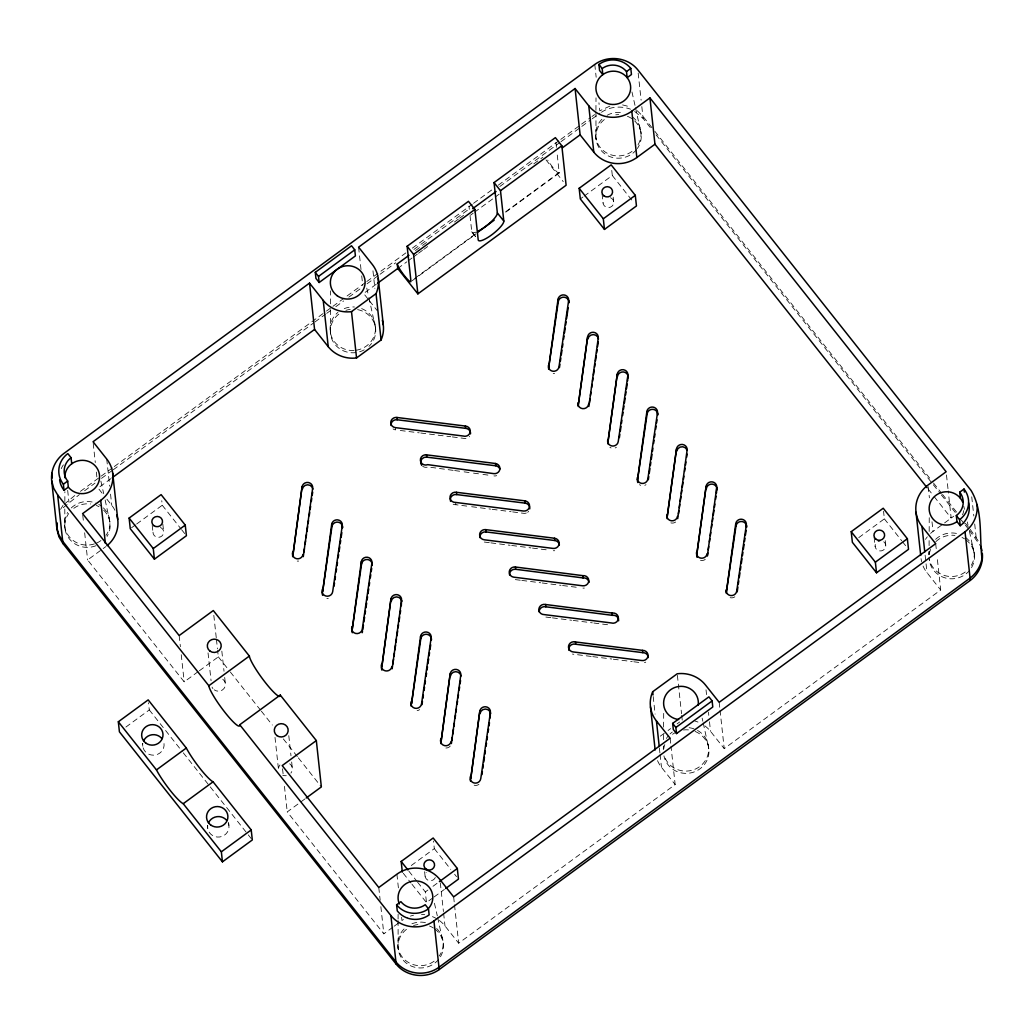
<?xml version="1.0" encoding="UTF-8"?>
<svg xmlns="http://www.w3.org/2000/svg" width="1034" height="1034" viewBox="0 0 1034 1034"><rect width="100%" height="100%" fill="white"/><g stroke="black" fill="none" stroke-linecap="round" stroke-linejoin="round"><path stroke-width="0.75" stroke-dasharray="5 3.75" d="M64.793 508.948L64.935 528.452M64.845 501.593L64.883 491.706M330.363 309.67L330.479 333.866M330.415 303.867L330.466 290.864M398.077 920.609L398.168 949.044M398.09 919.032L398.116 914.314M595.933 111.956L596.023 139.293M595.933 110.38L596.011 97.855M663.479 749.055L663.505 745.915M663.531 739.659L663.595 732.331M663.608 727.122L663.699 711.457M929.023 554.47L929.049 551.342M929.101 545.616L929.127 538.804M929.178 531.45L929.256 515.307M60.567 509.387L62.996 505.38M64.147 504.295L75.224 495.17M63.242 507.668L79.372 494.588M80.432 491.357L99.962 477.049M101.254 476.092L112.977 467.51M114.283 466.554L325.154 312.035M326.46 311.079L331.656 307.266M332.961 306.31L365.506 282.463M366.812 281.507L405.858 252.903M412.372 248.134L472.241 204.254M473.546 203.297L493.076 188.989M498.285 185.176L559.459 140.353M560.764 139.396L580.281 125.088M581.586 124.132L590.698 117.449M592.004 116.506L594.602 114.593M84.581 490.775L94.999 483.137M101.513 478.367L111.918 470.741M113.223 469.785L313.69 322.892M314.982 321.949L325.4 314.31M326.705 313.354L330.609 310.497M335.817 306.684L343.624 300.959M348.833 297.146L361.848 287.607M367.057 283.794L378.767 275.212M380.073 274.256L395.686 262.804M413.91 249.452L469.888 208.441M499.823 186.495L559.704 142.627M561.01 141.671L580.539 127.363M581.832 126.406L590.944 119.737M592.249 118.781L600.056 113.055M415.461 250.577L428.464 241.051M454.469 222L458.372 219.13M459.665 218.187L463.568 215.331M533.79 163.876L542.889 157.207M111.039 478.561L98.075 488.061L102.961 494.226M376.26 284.221L363.619 293.475L368.505 299.653M397.754 268.478L406.853 261.809M408.146 260.852L412.049 257.996M413.354 257.039L417.258 254.183M418.55 253.227L422.454 250.37M423.759 249.414L427.662 246.557M470.573 215.111L473.171 213.211M474.464 212.254L493.968 197.972M495.273 197.016L499.176 194.159M414.841 278.327L475.95 233.555M505.859 211.634L559.174 172.575L556.938 151.933M412.101 280.783L475.808 234.085M505.716 212.177L559.032 173.105M198.101 671.673L184.207 681.871L87.619 559.95L101.862 549.519M103.154 548.563L105.739 546.676M131.551 527.754L135.389 524.949M136.669 524.005L162.26 505.251L161.769 500.702M580.32 198.929L582.879 197.055M584.158 196.111L612.309 175.483L611.65 169.408M199.368 670.756L218.329 656.861L217.631 650.476M125.915 727.044L149.284 709.919L148.495 702.758M392.881 927.175L383.821 933.818L287.232 811.91L299.873 802.643M301.127 801.712L304.927 798.933M411.286 865.51L434.319 848.63L433.492 841.043M858.776 537.615L884.367 518.861L883.54 511.274M432.871 897.874L426.473 902.553L425.323 891.928L427.882 890.054M433 886.293L438.119 882.545M394.174 926.218L399.357 922.431M434.151 896.93L444.387 889.434M930.587 533.376A30.749 29.469 -6.2 0 1 933.043 531.373L953.736 516.212M660.287 736.169L666.749 731.439M668.042 730.495L670.614 728.608M677.076 723.878L679.661 721.99M439.36 920.493A30.749 29.469 -6.2 0 1 444.982 925.921L458.669 943.189L675.163 784.56L671.001 746.225M704.904 725.907A30.749 29.469 -6.2 0 1 710.539 731.348L724.214 748.616L940.707 589.975L937.062 556.434M601.452 112.279C609.931 106.515 621.02 105.688 630.559 109.177M609.892 106.127L599.81 110.78L598.944 102.793M400.287 430.493L419.222 432.832M420.799 433.026L450.759 436.723M452.336 436.917L463.374 438.287A5.351 5.118 -6.2 0 0 469.578 436.374M550.851 617.673L544.479 616.884A5.351 5.118 -6.2 0 1 543.096 616.729M552.453 617.867L571.582 620.258M573.185 620.452L592.314 622.83M593.917 623.024L609.866 625.014M489.276 542.669L484.468 542.062A5.351 5.118 -6.2 0 1 483.124 541.726M490.879 542.876L510.085 545.28M511.688 545.474L530.907 547.891M532.51 548.085L548.524 550.088M520.257 580.229L513.988 579.441A5.351 5.118 -6.2 0 1 512.657 579.066M521.821 580.423L540.64 582.775M542.204 582.982L561.01 585.334M562.574 585.528L579.816 587.687M591.189 656.435L573.831 654.264A5.351 5.118 -6.2 0 1 572.461 654.044M592.766 656.642L611.714 659.007M613.291 659.214L632.226 661.579M633.816 661.786L640.124 662.574M453.163 504.191A5.351 5.118 -6.2 0 0 455.865 504.721L470.069 506.518M471.646 506.712L490.581 509.116M492.158 509.31L511.093 511.714M512.67 511.908L523.708 513.316A5.351 5.118 -6.2 0 0 526.461 512.954M453.125 470.354L427.998 466.941A5.351 5.118 -6.2 0 1 422.699 466.295M454.689 470.56L462.534 471.633M464.111 471.853L471.956 472.913M473.533 473.133L481.379 474.192M482.956 474.412L490.801 475.472M622.584 104.912L630.313 106.903M634.708 111.478L643.096 118.445L651.11 128.552M637.228 110.741L642.851 116.17L653.876 130.09M654.884 131.357L932.513 481.766M933.521 483.033L941.535 493.153M942.53 494.42L957.574 513.394M965.368 523.23L969.259 528.154M970.241 529.382L980.038 543.419M656.112 134.872L932.293 483.473M933.301 484.726L940.307 493.567M941.302 494.834L955.313 512.515M961.323 520.089L964.321 523.889M965.317 525.143L968.328 528.943M969.323 530.196L980.284 545.706M928.157 489.03L933.159 495.351M934.154 496.617L951.177 518.086L948.217 490.93M612.309 175.483L633.558 202.302M884.367 518.861L901.751 540.808M902.721 542.023L905.616 545.681M923.065 566.05A30.749 29.469 -6.2 0 0 927.02 572.707L940.707 589.975M545.991 159.856L563.233 181.622M470.031 215.718L471.762 231.706L475.446 236.347M472.331 232.56L476.002 237.2M369.487 300.881L377.307 310.756M657.521 760.623A30.749 29.469 -6.2 0 0 661.476 767.293L675.163 784.56M162.26 505.251L180.614 528.413M181.583 529.641L185.448 534.513M434.319 848.63L450.746 869.361M454.611 874.234L456.537 876.677M408.895 871.197L416.624 880.955M417.594 882.17L425.323 891.928M106.877 499.163L111.762 505.329A30.749 29.469 -6.2 0 1 115.718 511.985M403.299 873.303L411.015 883.049M411.984 884.264L426.473 902.553M218.329 656.861L229.328 670.743M230.336 672.01L260.335 709.88M261.344 711.146L272.343 725.041M283.342 738.922L297.353 756.591M298.348 757.857L321.354 786.9M149.284 709.919L182.281 751.576M183.289 752.842L209.295 785.659M210.29 786.926L247.307 833.637M248.302 834.903L251.301 838.69M963.766 506.221L964.476 509.374M967.32 521.963L968.044 525.117M969.465 531.411L974.338 554.146M631.955 91.923L635.16 106.088M635.522 107.665L641.119 133.554M702.138 718.113L702.849 721.267M703.198 722.844L708.794 748.719M366.76 288.085L368.543 295.957M368.905 297.521L375.562 328.127M434.448 903.251L437.304 915.84M437.653 917.416L443.25 943.305M100.867 481.081L103.71 493.683M105.145 499.978L110.018 522.713M971.74 496.837L973.821 516.005M974.7 523.979L976.329 539.037M946.485 474.968L948.049 489.341M935.68 543.664L936.377 550.049M928.183 486.652L929.398 497.832M931.996 521.782L933.043 531.373M925.12 555.142L927.02 572.707M885.246 540.601L885.75 545.151M874.144 537.396L875.139 546.508M719.186 702.293L719.884 708.678M720.052 710.28L724.214 748.616M706.028 689.82L706.545 694.602M708.458 712.18L708.794 715.373M709.492 721.758L710.539 731.348M638.172 73.052L641.119 100.195M641.817 106.592L643.096 118.445M677.386 675.37L681.548 713.706M681.716 715.308L682.233 720.091M613.201 197.21L613.692 201.772M670.135 738.237L670.82 744.635M594.783 64.457L596.166 77.24M602.098 194.004L603.081 203.116M659.395 748.125L659.912 752.92M660.093 754.51L661.476 767.293M653.204 696.541L655.104 714.106M555.904 142.408L556.757 150.344M468.984 206.128L469.333 209.32M455.619 502.434L455.865 504.721M453.642 896.879L454.34 903.264M454.508 904.866L458.669 943.189M395.311 427.624L395.557 429.898A5.351 5.118 -6.2 0 1 393.023 428.877M440.303 882.803L443.431 911.549M443.599 913.151L444.982 925.921M372.964 270.818L374.877 288.396M358.591 247.165L361.021 269.525M361.719 275.91L362.753 285.5M424.599 871.714L425.09 876.276M396.914 874.208L398.478 888.581M401.606 917.339L401.942 920.531A30.749 29.469 -6.2 0 1 407.461 917.3M378.78 887.495L380.176 900.278M380.861 906.663L383.821 933.818M288.796 735.639L290.981 755.776M291.666 761.98L292.338 768.172M282.541 768.779L283.406 776.767M284.453 786.344L287.232 811.91M275.005 737.397L278.547 769.929A6.954 6.656 -6.2 0 1 279.955 765.005M221.832 651.123L224.016 671.26M224.688 677.451L225.36 683.642M213.818 615.333L216.248 637.694M216.416 639.296L217.463 648.874M228.604 822.612L228.915 825.481M208.041 652.881L211.065 680.76M207.395 825.313L207.705 828.182M179.166 635.548L180.381 646.728M181.247 654.716L184.207 681.871M162.816 523.941L163.643 531.541M152.218 525.298L153.032 532.885M142.498 743.407L142.808 746.264M106.722 459.018L109.682 486.161M110.548 494.149L111.762 505.329M93.215 443.34L95.296 462.508M96.343 472.086L96.86 476.881M82.759 515.229L83.625 523.217M84.659 532.807L87.619 559.95M67.675 490.349L68.968 502.214M734.877 596.812A5.351 5.118 -6.2 0 1 728.375 596.825M705.266 559.433A5.351 5.118 -6.2 0 1 698.751 559.446M675.641 522.041A5.351 5.118 -6.2 0 1 669.14 522.054M646.017 484.662A5.351 5.118 -6.2 0 1 644.802 485.334M640.718 485.334A5.351 5.118 -6.2 0 1 639.516 484.662M616.406 447.27A5.351 5.118 -6.2 0 1 615.191 447.942M611.094 447.955A5.351 5.118 -6.2 0 1 609.892 447.283M554.599 373.52A5.351 5.118 -6.2 0 1 553.203 373.52M645.746 662.109A5.351 5.118 -6.2 0 1 644.466 662.665M584.352 588.075A5.351 5.118 -6.2 0 1 582.956 588.087M554.728 550.695A5.351 5.118 -6.2 0 1 553.332 550.695M528.671 511.339A5.351 5.118 -6.2 0 1 527.676 512.295M496.695 475.627A5.351 5.118 -6.2 0 1 493.942 475.898M478.936 784.367A5.351 5.118 -6.2 0 1 472.422 784.367M450.307 746.031A5.351 5.118 -6.2 0 1 442.811 746.987M419.688 709.595A5.351 5.118 -6.2 0 1 417.129 710.616M328.269 598.453A5.351 5.118 -6.2 0 1 326.873 598.453M298.645 561.061A5.351 5.118 -6.2 0 1 297.249 561.074M357.622 309.631A22.722 21.779 -6.2 0 1 374.812 324.65A22.722 21.779 -6.2 0 1 368.957 346.39M364.226 349.854A22.722 21.779 -6.2 0 1 334.034 343.133A22.722 21.779 -6.2 0 1 339.346 313.729M345.886 310.381A22.722 21.779 -6.2 0 1 350.242 309.399M103.671 510.163A22.722 21.779 -6.2 0 1 107.058 536.452M96.007 545.706A22.722 21.779 -6.2 0 1 69.808 539.425A22.722 21.779 -6.2 0 1 68.696 513.497M73.789 508.314A22.722 21.779 -6.2 0 1 90.617 503.972M96.343 505.445A22.722 21.779 -6.2 0 1 98.993 506.699M627.431 116.286A22.722 21.779 -6.2 0 1 637.358 148.508M636.479 149.671A22.722 21.779 -6.2 0 1 602.383 151.843A22.722 21.779 -6.2 0 1 604.89 119.156M615.786 114.826A22.722 21.779 -6.2 0 1 618.759 114.632M965.769 539.709A22.722 21.779 -6.2 0 1 970.577 569.101M969.711 570.264A22.722 21.779 -6.2 0 1 945.748 578.071A22.722 21.779 -6.2 0 1 929.256 559.885M929.308 554.198A22.722 21.779 -6.2 0 1 930.884 548.705M935.873 541.622A22.722 21.779 -6.2 0 1 954.951 535.405M962.008 537.46A22.722 21.779 -6.2 0 1 964.58 538.882M695.119 731.452A22.722 21.779 -6.2 0 1 700.522 768.417A22.722 21.779 -6.2 0 1 663.944 755.867M663.763 748.771A22.722 21.779 -6.2 0 1 664.81 744.609M672.565 734.321A22.722 21.779 -6.2 0 1 676.378 732.059M683.474 729.991A22.722 21.779 -6.2 0 1 689.394 729.991M434.681 928.868A22.722 21.779 -6.2 0 1 439.489 958.26M438.61 959.423A22.722 21.779 -6.2 0 1 404.514 961.594A22.722 21.779 -6.2 0 1 407.021 928.907M413.574 925.546A22.722 21.779 -6.2 0 1 417.917 924.577M429.562 926.037A22.722 21.779 -6.2 0 1 433.479 928.041M921.617 561.643A30.749 29.469 -6.2 0 1 921.061 558.618M925.482 539.36A30.749 29.469 -6.2 0 1 927.33 536.814M965.523 537.434A22.722 21.779 -6.2 0 1 970.331 566.826M965.239 572.009A22.722 21.779 -6.2 0 1 929.01 557.61M928.842 554.767A22.722 21.779 -6.2 0 1 929.062 551.923M935.615 539.347A22.722 21.779 -6.2 0 1 957.613 533.686M410.42 916.124A30.749 29.469 -6.2 0 1 413.522 915.232M421.51 914.431A30.749 29.469 -6.2 0 1 424.716 914.663M432.445 916.641A30.749 29.469 -6.2 0 1 438.08 919.588M632.291 116.842A22.722 21.779 -6.2 0 1 637.112 146.233M632.007 151.416A22.722 21.779 -6.2 0 1 600.198 147.435A22.722 21.779 -6.2 0 1 604.644 116.868M607.126 115.291A22.722 21.779 -6.2 0 1 621.473 112.538M103.413 507.875A22.722 21.779 -6.2 0 1 106.011 535.392M100.918 540.575A22.722 21.779 -6.2 0 1 95.761 543.419M94.365 543.923A22.722 21.779 -6.2 0 1 69.562 537.15A22.722 21.779 -6.2 0 1 67.649 512.437M71.294 507.914A22.722 21.779 -6.2 0 1 96.084 503.17M98.747 504.424A22.722 21.779 -6.2 0 1 101.203 506.001M694.977 721.047A30.749 29.469 -6.2 0 1 697.989 722.068M697.523 730.431A22.722 21.779 -6.2 0 1 700.845 765.677A22.722 21.779 -6.2 0 1 664.952 757.676M663.298 749.34A22.722 21.779 -6.2 0 1 663.518 746.496M666.426 738.444A22.722 21.779 -6.2 0 1 668.093 736.066M670.071 733.933A22.722 21.779 -6.2 0 1 672.32 732.046M689.148 727.716A22.722 21.779 -6.2 0 1 694.861 729.177M361.642 308.584A22.722 21.779 -6.2 0 1 375.277 331.539A22.722 21.779 -6.2 0 1 355.567 350.319M354.093 350.461A22.722 21.779 -6.2 0 1 331.72 337.084A22.722 21.779 -6.2 0 1 337.937 312.358M344.257 308.61A22.722 21.779 -6.2 0 1 354.455 306.982M435.314 877.556A5.351 5.118 -6.2 0 1 427.688 880.037A5.351 5.118 -6.2 0 1 426.189 872.476M160.425 527.469A5.351 5.118 -6.2 0 1 163.062 534.578A5.351 5.118 -6.2 0 1 155.436 536.543A5.351 5.118 -6.2 0 1 154.131 529.098M883.734 541.751A5.351 5.118 -6.2 0 1 884.354 549.287A5.351 5.118 -6.2 0 1 876.47 549.3A5.351 5.118 -6.2 0 1 877.22 541.764M610.474 197.701A5.351 5.118 -6.2 0 1 613.11 204.81A5.351 5.118 -6.2 0 1 605.485 206.774A5.351 5.118 -6.2 0 1 604.166 199.329M963.727 510.576A17.384 16.647 -6.2 0 1 962.512 514.777M436.645 928.467A22.722 21.779 -6.2 0 1 439.243 955.985M434.138 961.168A22.722 21.779 -6.2 0 1 402.782 957.73A22.722 21.779 -6.2 0 1 405.625 927.524M411.933 923.776A22.722 21.779 -6.2 0 1 426.512 922.845M475.86 232.172A16.04 3.929 -38.4 0 1 471.762 231.706M559.174 172.575A11.361 1.68 53.8 0 1 555.271 170.222A11.361 1.68 53.8 0 1 547.749 160.115M289.714 763.764A6.954 6.656 -6.2 0 1 290.916 773.096M286.289 775.655A6.954 6.656 -6.2 0 1 282.721 775.216M222.749 679.235A6.954 6.656 -6.2 0 1 223.951 688.579A6.954 6.656 -6.2 0 1 214.193 689.82M212.926 688.592A6.954 6.656 -6.2 0 1 212.035 687.08M228.217 822.896A10.689 10.25 -6.2 0 1 219.622 836.997A10.689 10.25 -6.2 0 1 207.731 825.507M164.018 743.562A10.689 10.25 -6.2 0 1 153.329 755.169A10.689 10.25 -6.2 0 1 142.821 743.588M61.239 468.661A22.774 21.817 -6.2 0 1 63.384 464.873"/><path stroke-width="1.5" d="M51.7 480.862C50.537 470.392 55.319 459.936 63.681 453.616L594.783 64.457C607.824 54.88 627.664 57.09 637.823 69.86L971.055 490.439C983.166 510.434 979.185 536.194 981.99 558.554C980.62 566.348 976.303 573.263 970.073 578.096L438.972 967.255C425.93 976.846 406.091 974.635 395.932 961.866L62.699 541.273L58.744 534.617L56.728 527.185L51.7 480.862L53.716 488.294L57.671 494.963L208.829 685.749A25.669 3.787 53.8 0 0 225.076 712.542A25.669 3.787 53.8 0 0 239.733 724.756L390.904 915.555C401.063 928.312 420.903 930.535 433.944 920.945L965.032 531.786C973.395 525.466 978.19 515.01 977.027 504.54M56.728 527.185L56.767 522.584M57.025 523.32L56.973 529.46L58.99 536.892L62.945 543.561L396.177 964.14C406.336 976.91 426.176 979.12 439.217 969.543L970.319 580.384C978.681 574.064 983.463 563.608 982.3 553.138M292.687 556.667A5.351 5.118 -6.2 0 1 293.074 554.03L302.07 486.898A5.351 5.118 -6.2 0 1 308.106 482.477A5.351 5.118 -6.2 0 1 312.656 488.229L303.285 556.654M293.074 554.03L302.07 486.898M322.686 591.409L331.694 524.29A5.351 5.118 -6.2 0 1 337.73 519.869A5.351 5.118 -6.2 0 1 342.28 525.608L342.525 527.896A5.351 5.118 -6.2 0 0 337.976 522.144A5.351 5.118 -6.2 0 0 331.94 526.564L322.686 591.409A5.351 5.118 -6.2 0 0 322.66 595.338M352.31 628.801L361.318 561.669A5.351 5.118 -6.2 0 1 367.354 557.248A5.351 5.118 -6.2 0 1 371.904 563L372.15 565.275A5.351 5.118 -6.2 0 0 367.6 559.536A5.351 5.118 -6.2 0 0 361.564 563.957L352.31 628.801A5.351 5.118 -6.2 0 0 352.284 632.73M381.895 670.11A5.351 5.118 -6.2 0 1 381.934 666.18L390.942 599.061A5.351 5.118 -6.2 0 1 396.966 594.64A5.351 5.118 -6.2 0 1 401.528 600.379L401.308 605.808M381.934 666.18L390.942 599.061M411.558 703.572L420.554 636.44A5.351 5.118 -6.2 0 1 426.59 632.02A5.351 5.118 -6.2 0 1 431.139 637.771L431.385 640.046A5.351 5.118 -6.2 0 0 426.835 634.307A5.351 5.118 -6.2 0 0 420.799 638.728L411.558 703.572A5.351 5.118 -6.2 0 0 411.17 706.209M440.794 743.588A5.351 5.118 -6.2 0 1 441.169 740.964L450.178 673.832A5.351 5.118 -6.2 0 1 456.214 669.412A5.351 5.118 -6.2 0 1 460.763 675.163L451.38 743.575M441.169 740.964L450.178 673.832M470.405 780.98A5.351 5.118 -6.2 0 1 470.793 778.344L479.802 711.211A5.351 5.118 -6.2 0 1 485.825 706.791A5.351 5.118 -6.2 0 1 490.387 712.542L490.168 717.971M470.793 778.344L479.802 711.211M303.97 551.923L304.435 548.77M305.12 544.052L305.573 540.898M306.038 537.745L306.491 534.604M306.956 531.45L307.641 526.733M308.093 523.579L308.559 520.425M309.244 515.707L309.696 512.554M310.161 509.4L310.614 506.259M311.312 501.529L311.764 498.375M312.216 495.234L312.682 492.081M342.28 525.608L332.664 591.758A5.351 5.118 -6.2 0 1 325.943 596.049A5.351 5.118 -6.2 0 1 322.44 589.134M334.047 586.162L334.512 583.008M334.964 579.867L335.43 576.713M336.115 571.983L336.567 568.842M337.032 565.688L337.485 562.535M338.17 557.817L338.635 554.663M339.087 551.51L339.785 546.792M340.238 543.638L340.703 540.485M341.155 537.344L341.84 532.613M371.904 563L362.275 629.137A5.351 5.118 -6.2 0 1 355.567 633.428A5.351 5.118 -6.2 0 1 352.064 626.526M362.753 629.848L363.438 625.118M363.903 621.977L364.588 617.246M365.041 614.093L365.506 610.952M365.958 607.798L366.656 603.068M367.109 599.927L367.561 596.773M368.026 593.619L368.711 588.902M369.177 585.748L369.629 582.594M370.314 577.877L370.779 574.723M371.232 571.582L371.697 568.429M392.144 668.804L401.528 600.379M392.83 664.086L393.515 659.356M393.98 656.202L394.432 653.061M394.898 649.908L395.583 645.19M396.035 642.036L396.5 638.883M396.953 635.729L397.651 631.011M398.103 627.858L398.568 624.717M399.021 621.563L399.706 616.833M400.171 613.692L400.623 610.538M431.139 637.771L421.523 703.908A5.351 5.118 -6.2 0 1 414.802 708.2A5.351 5.118 -6.2 0 1 411.299 701.298M422.001 704.619L422.454 701.466M422.906 698.312L423.371 695.171M424.056 690.441L424.522 687.3M424.974 684.146L425.426 680.992M426.124 676.275L426.577 673.121M427.042 669.967L427.494 666.827M427.96 663.673L428.645 658.942M429.097 655.802L429.562 652.648M430.015 649.494L430.7 644.777M451.845 740.434L452.297 737.281M452.763 734.127L453.448 729.409M453.913 726.256L454.365 723.102M455.05 718.384L455.516 715.231M455.968 712.077L456.433 708.936M457.118 704.206L457.571 701.052M458.036 697.911L458.489 694.758M459.174 690.04L459.639 686.886M460.091 683.732L460.557 680.579M490.387 712.542L480.758 778.68A5.351 5.118 -6.2 0 1 474.037 782.971A5.351 5.118 -6.2 0 1 470.548 776.069M481.922 774.66L482.387 771.519M482.839 768.365L483.305 765.212M483.757 762.071L484.442 757.34M484.907 754.187L485.36 751.046M486.045 746.315L486.51 743.162M486.962 740.021L487.428 736.867M488.113 732.15L488.565 728.996M489.03 725.842L489.483 722.701M548.653 367.781L558.024 299.356A5.351 5.118 -6.2 0 1 564.06 294.936A5.351 5.118 -6.2 0 1 568.61 300.687L568.855 302.962A5.351 5.118 -6.2 0 0 564.306 297.21A5.351 5.118 -6.2 0 0 558.27 301.631L548.653 367.781A5.351 5.118 -6.2 0 0 548.64 369.112M568.61 300.687L558.98 366.824A5.351 5.118 -6.2 0 1 552.957 371.245A5.351 5.118 -6.2 0 1 548.395 365.493M559.459 367.522L559.924 364.382M560.376 361.228L560.842 358.074M561.294 354.933L561.979 350.203M562.444 347.049L562.897 343.908M563.582 339.178L564.047 336.024M564.499 332.883L565.197 328.153M565.65 325.012L566.115 321.858M566.567 318.705L568.17 307.68M578.252 406.504A5.351 5.118 -6.2 0 1 578.264 405.16L587.648 336.735A5.351 5.118 -6.2 0 1 593.684 332.315A5.351 5.118 -6.2 0 1 598.234 338.066L588.85 406.491M578.264 405.16L587.648 336.735M589.315 403.338L590 398.62M590.453 395.466L590.918 392.313M591.603 387.595L592.068 384.441M592.521 381.288L592.973 378.147M593.438 374.993L594.123 370.262M594.589 367.122L595.041 363.968M595.494 360.814L596.191 356.097M596.644 352.943L597.109 349.789M597.562 346.648L598.247 341.918M607.876 443.883A5.351 5.118 -6.2 0 1 607.889 442.552L617.272 374.127A5.351 5.118 -6.2 0 1 623.295 369.707A5.351 5.118 -6.2 0 1 627.858 375.458L627.638 380.874M607.889 442.552L617.272 374.127M627.858 375.458L618.229 441.596A5.351 5.118 -6.2 0 1 612.193 446.016A5.351 5.118 -6.2 0 1 607.643 440.264M619.392 437.576L619.844 434.422M620.31 431.281L620.995 426.551M621.46 423.397L621.912 420.256M622.597 415.526L623.063 412.372M623.515 409.231L623.98 406.078M624.433 402.924L625.118 398.206M625.583 395.053L626.035 391.899M626.501 388.758L627.186 384.028M637.513 479.931L646.883 411.506A5.351 5.118 -6.2 0 1 652.919 407.086A5.351 5.118 -6.2 0 1 657.469 412.837L657.714 415.112A5.351 5.118 -6.2 0 0 653.165 409.374A5.351 5.118 -6.2 0 0 647.129 413.794L637.513 479.931A5.351 5.118 -6.2 0 0 637.849 482.568M657.469 412.837L647.853 478.988A5.351 5.118 -6.2 0 1 641.817 483.408A5.351 5.118 -6.2 0 1 637.267 477.656M648.318 479.686L648.783 476.532M649.236 473.391L649.934 468.661M650.386 465.507L650.838 462.366M651.304 459.212L651.989 454.482M652.454 451.341L652.906 448.187M653.591 443.47L654.057 440.316M654.509 437.162L654.974 434.009M655.659 429.291L656.112 426.137M656.577 422.996L657.029 419.843M667.124 518.654A5.351 5.118 -6.2 0 1 667.124 517.323L676.507 448.898A5.351 5.118 -6.2 0 1 682.543 444.478A5.351 5.118 -6.2 0 1 687.093 450.229L677.709 518.641M667.124 517.323L676.507 448.898M678.407 513.924L678.86 510.77M679.325 507.616L679.777 504.476M680.23 501.322L680.928 496.591M681.38 493.451L681.845 490.297M682.298 487.143L682.983 482.426M683.448 479.272L683.901 476.131M684.586 471.401L685.051 468.247M685.503 465.106L685.969 461.952M686.654 457.222L687.106 454.081M697.084 557.339A5.351 5.118 -6.2 0 1 696.748 554.702L706.132 486.29A5.351 5.118 -6.2 0 1 712.155 481.87A5.351 5.118 -6.2 0 1 716.717 487.609L716.497 493.037M696.748 554.702L706.132 486.29M707.799 552.88L707.334 556.034L716.717 487.609M708.251 549.726L708.717 546.585M709.402 541.855L709.854 538.714M710.319 535.56L710.772 532.407M711.457 527.689L711.922 524.535M712.374 521.382L712.84 518.241M713.292 515.087L713.977 510.357M714.442 507.216L714.895 504.062M715.58 499.332L716.045 496.191M726.372 592.094L735.743 523.669A5.351 5.118 -6.2 0 1 741.779 519.249A5.351 5.118 -6.2 0 1 746.328 525.001L746.587 527.275A5.351 5.118 -6.2 0 0 742.024 521.524A5.351 5.118 -6.2 0 0 736.001 525.944L726.372 592.094A5.351 5.118 -6.2 0 0 726.359 593.426M746.328 525.001L736.712 591.138A5.351 5.118 -6.2 0 1 730.676 595.558A5.351 5.118 -6.2 0 1 726.126 589.807M737.19 591.849L737.875 587.118M738.328 583.964L738.793 580.824M739.245 577.67L739.93 572.939M740.396 569.799L740.848 566.645M741.313 563.491L741.998 558.774M742.451 555.62L742.916 552.466M743.368 549.325L744.066 544.595M744.519 541.454L744.971 538.3M745.436 535.147L746.121 530.429M315.267 272.343L351.534 245.782L354.752 249.84L355.412 255.915L319.157 282.489L315.939 278.417L315.267 272.343L318.498 276.414L319.157 282.489M588.76 105.804A30.749 29.469 -6.2 0 0 631.8 111.194L649.934 97.907L654.961 144.23L636.841 157.517A30.749 29.469 -6.2 0 1 593.8 152.114L588.76 105.804L575.085 88.523L358.591 247.165L372.279 264.433A30.749 29.469 -6.2 0 1 376.04 293.656L351.508 311.635A30.749 29.469 -6.2 0 1 323.215 300.377L309.528 283.109L93.047 441.738L106.722 459.018A30.749 29.469 -6.2 0 1 100.712 500.353L105.39 543.47M318.498 276.414L354.752 249.84M63.371 484.222L67.675 481.068A17.384 16.647 -6.2 0 1 71.075 457.7L67.83 453.603A22.774 21.817 -6.2 0 0 63.371 484.222L64.03 490.297L68.334 487.143A17.384 16.647 -6.2 0 0 96.498 486.329A17.384 16.647 -6.2 0 0 87.063 460.944A17.384 16.647 -6.2 0 0 64.845 477.734M626.501 71.592L630.805 68.438L631.464 74.513L627.16 77.666L626.501 71.592A17.384 16.647 -6.2 0 0 602.176 68.541L598.919 64.444A22.774 21.817 -6.2 0 1 630.805 68.438M397.25 263.916A11.361 1.68 53.8 0 0 404.449 275.781A11.361 1.68 53.8 0 0 410.937 281.183L407.137 246.26L468.467 201.333L474.903 209.45L478.199 239.823A16.04 3.929 -38.4 0 0 491.499 235.002A16.04 3.929 -38.4 0 0 503.804 221.069L500.495 190.695L494.058 182.579L555.374 137.638L561.824 145.768L566.115 185.254L417.878 293.876L397.754 268.478L397.25 263.916L408.96 255.346M472.667 208.661L496.074 191.51M417.878 293.876L413.587 254.39L474.903 209.45M500.495 190.695L561.824 145.768M112.331 477.618L314.569 329.432L309.528 283.109M377.526 283.29L397.754 268.478M562.418 147.81L580.113 134.847L575.085 88.523M100.712 500.353L82.578 513.639L179.166 635.548L213.301 610.538L249.362 656.06A25.669 3.787 53.8 0 0 265.596 682.854A25.669 3.787 53.8 0 0 280.266 695.068L316.326 740.577L321.354 786.9L306.193 798.015M477.256 232.598L494.162 220.203M129.121 518.073L161.11 494.627L185.254 525.104L186.417 535.728L154.415 559.174L130.271 528.697L129.121 518.073L153.265 548.55L154.415 559.174M579.156 188.291L611.159 164.858L635.303 195.336L636.453 205.96L604.463 229.406L580.32 198.929L579.156 188.291L603.313 218.769L604.463 229.406M314.569 329.432L328.243 346.7A30.749 29.469 -6.2 0 0 356.549 357.945L381.081 339.979A30.749 29.469 -6.2 0 0 382.309 320.32M153.265 548.55L185.254 525.104M603.313 218.769L635.303 195.336M118.328 721.771L148.185 699.889L186.314 748.021A25.669 3.787 53.8 0 0 213.082 781.807L251.223 829.927L252.309 839.957L222.439 861.839L119.414 731.801L118.328 721.771L156.457 769.903A25.669 3.787 53.8 0 0 183.225 803.689L221.354 851.809L222.439 861.839M208.829 685.749L249.362 656.06M156.457 769.903L186.314 748.021M239.733 724.756L280.266 695.068M183.225 803.689L213.082 781.807M316.326 740.577L282.192 765.587L378.78 887.495L396.914 874.208A30.749 29.469 -6.2 0 1 439.954 879.598L453.642 896.879L670.135 738.237L656.448 720.969A30.749 29.469 -6.2 0 1 652.674 691.746L677.205 673.78A30.749 29.469 -6.2 0 1 705.498 685.025L719.186 702.293L935.68 543.664L921.992 526.396A30.749 29.469 -6.2 0 1 928.015 485.049L946.136 471.762L649.934 97.907M221.354 851.809L251.223 829.927M402.329 872.076L401.179 861.451L433.168 838.005L457.312 868.482L458.463 879.107L445.667 888.49M851.215 531.683L883.217 508.237L907.361 538.714L908.511 549.338L876.522 572.784L852.378 542.307L851.215 531.683L875.359 562.16L876.522 572.784M396.604 904.815L400.908 901.661A17.384 16.647 -6.2 0 0 425.233 904.711L428.477 908.808L429.136 914.883A22.774 21.817 -6.2 0 1 397.263 910.889L396.604 904.815A22.774 21.817 -6.2 0 0 428.477 908.808M968.548 502.744A22.774 21.817 -6.2 0 1 960.237 525.724L956.98 521.627L956.321 515.552A17.384 16.647 -6.2 0 0 959.72 492.184L964.024 489.03L964.36 492.068M439.398 881.614L457.312 868.482M875.359 562.16L907.361 538.714M672.643 723.412L708.91 696.851L712.129 700.91L712.788 706.985L676.533 733.558L673.315 729.487L672.643 723.412L675.874 727.484L676.533 733.558M675.874 727.484L712.129 700.91M396.875 417.465L465.442 426.073A5.351 5.118 -6.2 0 1 470.173 432.251A5.351 5.118 -6.2 0 1 463.129 436.012L395.311 427.624A5.351 5.118 -6.2 0 1 390.813 421.846A5.351 5.118 -6.2 0 1 396.875 417.465L397.134 419.752A5.351 5.118 -6.2 0 0 391.033 425.465M397.134 419.752L465.688 428.347A5.351 5.118 -6.2 0 1 470.535 433.866M426.435 454.844L495.48 463.503A5.351 5.118 -6.2 0 1 499.849 469.371A5.351 5.118 -6.2 0 1 493.696 473.624L427.753 464.654A5.351 5.118 -6.2 0 1 420.411 460.634A5.351 5.118 -6.2 0 1 426.435 454.844L426.68 457.131A5.351 5.118 -6.2 0 0 421.717 465.352M426.68 457.131L495.725 465.778A5.351 5.118 -6.2 0 1 499.836 469.009M456.446 492.3L524.949 500.87A5.351 5.118 -6.2 0 1 529.498 506.608A5.351 5.118 -6.2 0 1 523.462 511.029L455.619 502.434A5.351 5.118 -6.2 0 1 450.01 496.966A5.351 5.118 -6.2 0 1 456.446 492.3L456.692 494.575A5.351 5.118 -6.2 0 0 450.501 501.231M456.692 494.575L525.194 503.144A5.351 5.118 -6.2 0 1 529.744 508.896M485.696 529.628L554.56 538.249A5.351 5.118 -6.2 0 1 559.123 544A5.351 5.118 -6.2 0 1 553.087 548.421L484.222 539.787A5.351 5.118 -6.2 0 1 479.673 534.048A5.351 5.118 -6.2 0 1 485.696 529.628L485.941 531.903A5.351 5.118 -6.2 0 0 479.905 537.654M485.941 531.903L554.819 540.524A5.351 5.118 -6.2 0 1 559.381 544.944M575.434 641.959L642.528 650.373A5.351 5.118 -6.2 0 1 648.008 655.97A5.351 5.118 -6.2 0 1 641.455 660.493L573.586 651.989A5.351 5.118 -6.2 0 1 568.558 646.017A5.351 5.118 -6.2 0 1 575.434 641.959L575.679 644.234A5.351 5.118 -6.2 0 0 568.855 650.296M575.679 644.234L642.773 652.648A5.351 5.118 -6.2 0 1 648.279 657.572M515.41 567.02L582.788 575.641A5.351 5.118 -6.2 0 1 588.785 580.72A5.351 5.118 -6.2 0 1 582.711 585.8L513.743 577.166A5.351 5.118 -6.2 0 1 509.297 571.337A5.351 5.118 -6.2 0 1 515.41 567.02L515.669 569.295A5.351 5.118 -6.2 0 0 509.516 574.956M515.669 569.295L583.034 577.916A5.351 5.118 -6.2 0 1 588.992 582.323M545.551 604.502L612.167 613.059A5.351 5.118 -6.2 0 1 618.384 618.539A5.351 5.118 -6.2 0 1 611.21 622.933L544.233 614.61A5.351 5.118 -6.2 0 1 538.895 608.884A5.351 5.118 -6.2 0 1 545.551 604.502L545.797 606.79A5.351 5.118 -6.2 0 0 539.102 611.831M545.797 606.79L612.412 615.333A5.351 5.118 -6.2 0 1 618.629 620.814M956.321 515.552L959.578 519.65L960.237 525.724M654.961 144.23L927.149 487.777M580.113 134.847L593.8 152.114M494.058 182.579L497.354 212.939L503.804 221.069M407.137 246.26L413.587 254.39M401.179 861.451L407.939 869.982M980.839 546.391L982.054 550.851M965.032 531.786L970.319 580.384M959.72 492.184L960.392 498.259M921.992 526.396L924.771 551.949M916.021 512.295L920.712 555.426M735.743 523.669L736.001 525.944M631.8 111.194L636.841 157.517M646.883 411.506L647.129 413.794M602.176 68.541L602.835 74.616L599.578 70.519L598.919 64.444M656.448 720.969L659.227 746.522M652.674 691.746L653.023 694.938M650.476 706.881L655.155 749.999M642.528 650.373L642.773 652.648M612.167 613.059L612.412 615.333M558.024 299.356L558.27 301.631M582.788 575.641L583.034 577.916M554.56 538.249L554.819 540.524M524.949 500.87L525.194 503.144M495.48 463.503L495.725 465.778M465.442 426.073L465.688 428.347M420.554 636.44L420.799 638.728M378.25 278.521L383.278 324.844M376.04 293.656L381.081 339.979M433.944 920.945L439.217 969.543M351.508 311.635L356.549 357.945M361.318 561.669L361.564 563.957M390.904 915.555L396.177 964.14M323.215 300.377L328.243 346.7M331.694 524.29L331.94 526.564M112.693 473.107L117.734 519.417M71.075 457.7L71.734 463.775M67.675 481.068L68.334 487.143M57.671 494.963L62.945 543.561M51.765 473.171L52.282 477.966M706.377 488.565A5.351 5.118 -6.2 0 1 712.413 484.145A5.351 5.118 -6.2 0 1 716.963 489.883M676.753 451.173A5.351 5.118 -6.2 0 1 687.003 449.868M617.518 376.402A5.351 5.118 -6.2 0 1 623.541 371.981A5.351 5.118 -6.2 0 1 628.103 377.733M587.894 339.023A5.351 5.118 -6.2 0 1 598.492 339.01M480.047 713.499A5.351 5.118 -6.2 0 1 490.646 713.486M450.423 676.107A5.351 5.118 -6.2 0 1 461.022 676.094M391.188 601.336A5.351 5.118 -6.2 0 1 401.787 601.323M362.52 631.425A5.351 5.118 -6.2 0 1 362.159 632.718M302.329 489.185A5.351 5.118 -6.2 0 1 312.914 489.172M116.764 514.893A30.749 29.469 -6.2 0 1 106.993 545.706M451.134 741.3A5.351 5.118 -6.2 0 1 444.426 745.592A5.351 5.118 -6.2 0 1 440.923 738.677M391.899 666.529A5.351 5.118 -6.2 0 1 385.178 670.82A5.351 5.118 -6.2 0 1 381.688 663.906M303.04 554.366A5.351 5.118 -6.2 0 1 296.319 558.657A5.351 5.118 -6.2 0 1 292.829 551.755M707.088 553.759A5.351 5.118 -6.2 0 1 701.052 558.179A5.351 5.118 -6.2 0 1 696.502 552.427M677.464 516.367A5.351 5.118 -6.2 0 1 671.441 520.787A5.351 5.118 -6.2 0 1 666.878 515.035M588.604 404.204A5.351 5.118 -6.2 0 1 582.569 408.637A5.351 5.118 -6.2 0 1 578.019 402.885M878.435 541.092A5.351 5.118 -6.2 0 1 879.792 540.743M956.98 521.627A17.384 16.647 -6.2 0 1 931.802 517.388A17.384 16.647 -6.2 0 1 938.626 493.645A17.384 16.647 -6.2 0 1 962.628 502.02M678.575 719.522A17.384 16.647 -6.2 0 1 663.776 700.845A17.384 16.647 -6.2 0 1 683.384 686.473A17.384 16.647 -6.2 0 1 698.183 705.149M399.331 903.974A17.384 16.647 -6.2 0 1 417.826 881.058A17.384 16.647 -6.2 0 1 429.123 907.71M497.354 212.939A16.04 3.929 -38.4 0 1 478.587 230.957M208.467 822.922A10.689 10.25 -6.2 0 1 226.847 820.582M143.571 741.003A10.689 10.25 -6.2 0 1 161.95 738.664M64.03 490.297A22.774 21.817 -6.2 0 1 59.61 479.866M964.024 489.03A22.774 21.817 -6.2 0 1 959.578 519.65M425.956 869.038A5.351 5.118 -6.2 0 0 434.538 865.626A5.351 5.118 -6.2 0 0 427.236 860.236A5.351 5.118 -6.2 0 0 425.956 869.038M153.898 525.66A5.351 5.118 -6.2 0 0 162.48 522.248A5.351 5.118 -6.2 0 0 155.178 516.845A5.351 5.118 -6.2 0 0 153.898 525.66M876.005 539.27A5.351 5.118 -6.2 0 0 884.587 535.858A5.351 5.118 -6.2 0 0 877.284 530.468A5.351 5.118 -6.2 0 0 876.005 539.27M603.946 195.891A5.351 5.118 -6.2 0 0 612.529 192.479A5.351 5.118 -6.2 0 0 605.226 187.076A5.351 5.118 -6.2 0 0 603.946 195.891M337.058 295.634A17.384 16.647 -6.2 0 0 364.95 284.557A17.384 16.647 -6.2 0 0 341.233 267.018A17.384 16.647 -6.2 0 0 337.058 295.634M602.615 101.061A17.384 16.647 -6.2 0 0 630.494 89.984A17.384 16.647 -6.2 0 0 606.777 72.445A17.384 16.647 -6.2 0 0 602.615 101.061M276.957 735.613A6.954 6.656 -6.2 0 0 288.111 731.193A6.954 6.656 -6.2 0 0 278.624 724.175A6.954 6.656 -6.2 0 0 276.957 735.613M209.992 651.097A6.954 6.656 -6.2 0 0 221.147 646.664A6.954 6.656 -6.2 0 0 211.66 639.645A6.954 6.656 -6.2 0 0 209.992 651.097M145.755 743.032A10.689 10.25 -6.2 0 0 162.907 736.221A10.689 10.25 -6.2 0 0 148.314 725.429A10.689 10.25 -6.2 0 0 145.755 743.032M210.652 824.951A10.689 10.25 -6.2 0 0 227.803 818.127A10.689 10.25 -6.2 0 0 213.211 807.334A10.689 10.25 -6.2 0 0 210.652 824.951"/></g></svg>
